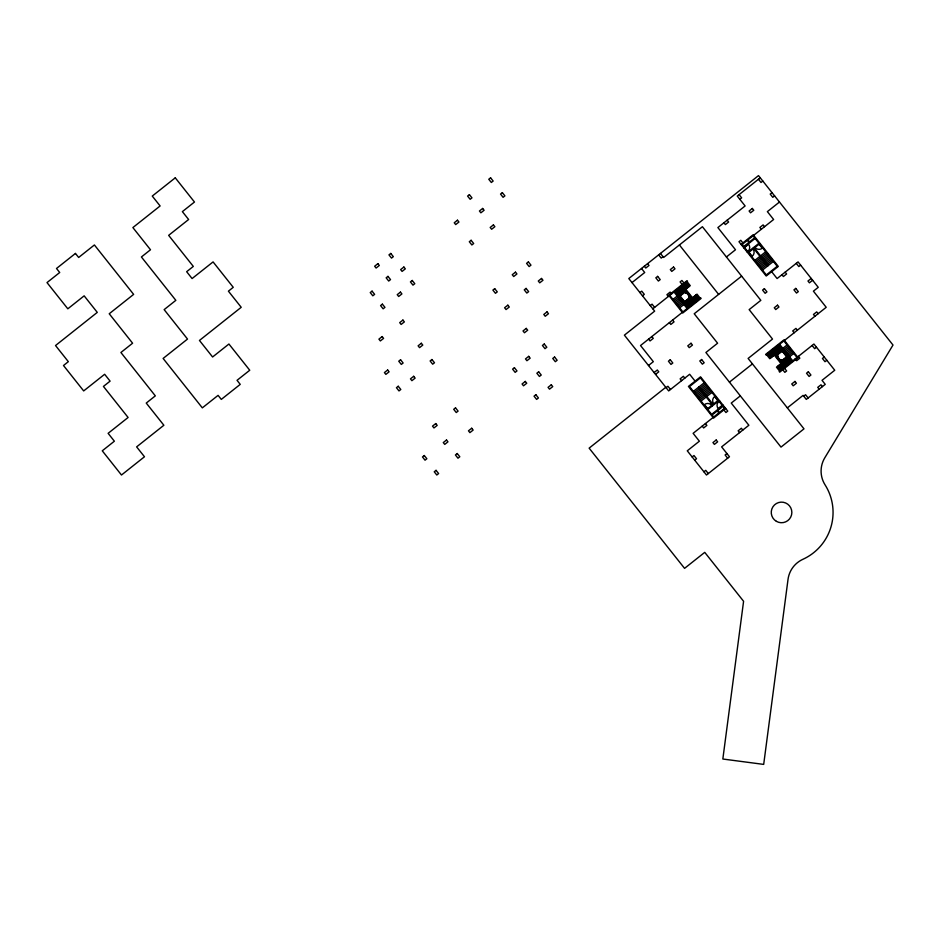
<?xml version="1.0" encoding="UTF-8"?>
<svg xmlns="http://www.w3.org/2000/svg" width="940" height="940" viewBox="0 0 940 940"><rect width="100%" height="100%" fill="white"/><g stroke="black" fill="none" stroke-linecap="round" stroke-linejoin="round"><path stroke-width="1.41" d="M760.26 177.825L737.266 196.072L745.115 205.954L717.878 227.574L735.491 249.758L726.42 256.972M663.017 256.655L661.196 258.101L658.635 254.869M631.997 282.588L644.711 272.506L641.503 268.476M739.827 199.304L741.648 197.858L739.087 194.639M762.822 181.044L761.012 182.489L758.451 179.258M639.928 292.575L641.738 291.142L644.3 294.361L642.49 295.806M772.034 192.641L770.212 194.087L772.774 197.318L774.595 195.873M779.471 202.03L767.369 211.629L773.62 219.502L753.645 235.353M650.257 305.582L652.066 304.149L654.628 307.368M652.818 308.813L687.516 281.272L687.034 280.672L668.669 295.242L682.769 312.997L701.123 298.426L700.641 297.816L682.886 311.904L669.762 295.36M741.061 244.353L753.163 234.742L778.308 266.42L766.206 276.019L738.981 241.733L740.802 240.288L743.364 243.519M672.958 299.402L690.266 285.666L687.07 281.624M741.543 244.964L747.288 240.393L748.898 242.414L743.752 246.492L742.154 244.482M673.921 300.612L678.163 297.252M685.272 291.623L679.773 295.994L684.555 302.01L690.054 297.639M685.436 291.494L690.218 297.522M686.036 292.763L685.037 291.811M674.885 301.822L679.115 298.462M743.951 247.984L748.581 244.306A5.146 5.146 0 0 1 747.758 251.544L747.147 252.014M675.848 303.032L680.078 299.672M676.8 304.243L681.042 300.882M677.764 305.453L682.005 302.093M689.114 296.652L689.819 297.827M678.727 306.663L682.957 303.303M679.691 307.873L696.998 294.138L700.194 298.168M682.287 312.386L640.528 345.532L653.335 361.665L648.494 365.507M754.797 260.415L759.943 256.326M760.554 255.856L765.689 251.767M755.76 261.625L760.907 257.536M761.506 257.067L766.652 252.978M756.724 262.836L761.87 258.747M762.469 258.277L767.616 254.188M741.625 276.137L694.225 313.76L717.596 343.206L705.905 352.5L780.999 447.099L803.994 428.852L748.111 358.446L772.516 339.07L749.145 309.624L760.836 300.342L702.403 226.716L663.652 257.466L660.456 253.436M757.687 264.046L762.822 259.957M763.433 259.487L768.579 255.398M758.639 265.256L763.785 261.167M764.396 260.697L769.531 256.608M759.602 266.466L764.749 262.377M765.348 261.908L770.495 257.818M760.566 267.677L765.712 263.588M766.312 263.118L771.458 259.029M761.529 268.887L766.664 264.798M767.275 264.328L772.422 260.239M762.481 270.097L773.373 261.449M654.099 372.569L657.33 370.007L658.764 371.829L655.544 374.39M800.633 265.139L798.824 266.572L796.262 263.353M665.79 387.292L589.133 448.145L684.567 568.359L704.741 552.356L743.587 601.283L722.837 759.027L763.691 764.396L788.025 579.393A25.756 25.756 0 0 1 802.889 559.3A51.512 51.512 0 0 0 825.085 484.887A25.756 25.756 0 0 1 824.803 457.78L893 345.039L758.498 175.604L628.801 278.557L654.651 311.14L624.395 335.157L668.669 390.923L689.655 374.273L695.095 381.135M666.107 387.703L667.929 386.258L670.49 389.489M811.197 278.452L807.977 281.013L809.411 282.822L812.642 280.261M693.368 391.381L704.26 382.733M694.331 392.591L699.466 388.514M700.077 388.032L705.223 383.943M695.283 393.801L700.429 389.724M701.04 389.242L706.175 385.153M696.246 395.012L701.393 390.934M701.992 390.453L707.139 386.363M697.21 396.222L702.356 392.145M702.956 391.663L708.102 387.574M698.173 397.432L703.308 393.355M703.919 392.873L709.066 388.784M699.125 398.642L704.272 394.565M704.883 394.083L710.017 389.994M700.089 399.853L705.235 395.775M705.834 395.294L710.981 391.204M701.052 401.063L706.198 396.986M706.798 396.504L711.944 392.415M729.44 382.145L752.435 363.897M784.465 340.445L826.213 307.298L813.406 291.165L818.246 287.323L798.072 261.908L777.098 278.557L771.646 271.695M787.062 344.957L769.754 358.704L766.547 354.662M776.534 355.32L781.305 361.336M776.687 355.191L782.186 350.82L786.968 356.848L781.469 361.207M783.784 349.539L788.014 346.167M719.593 400.816L718.994 401.298A5.146 5.146 0 0 0 718.16 408.536L722.801 404.846M784.747 350.749L788.977 347.377M785.699 351.96L789.941 348.587M786.663 353.17L790.904 349.798M787.626 354.38L791.856 351.008M788.59 355.59L792.82 352.218M713.096 417.478L693.121 433.328L699.372 441.201L687.269 450.812L706.481 475.017L729.475 456.758L721.626 446.876L748.863 425.256L731.25 403.072L740.332 395.869M725.198 407.878L719.452 412.437L717.855 410.416L722.989 406.339L724.599 408.36M793.783 353.44L776.475 367.176L779.683 371.206M725.68 408.477L713.577 418.089L688.433 386.422L700.535 376.811L727.76 411.097L725.95 412.543L723.389 409.311M816.496 347.248L814.675 348.681L812.113 345.462M692.145 456.957L693.967 455.524L696.528 458.744L694.719 460.189M824.251 357.024L822.441 358.469L825.003 361.7L826.824 360.255M703.919 471.786L705.74 470.341L708.302 473.572M726.914 453.527L725.104 454.972L727.666 458.203M787.344 407.866L803.089 395.364L806.297 399.406L825.238 384.366L822.042 380.324L834.744 370.243L813.934 344.017L779.236 371.559L779.718 372.17L798.072 357.588L783.984 339.845L765.618 354.415L766.1 355.014L783.854 340.926L796.979 357.47M803.735 396.175L805.545 394.73L808.106 397.961M764.537 226.704L763.104 224.895L759.873 227.457L761.318 229.266M785.159 272.154L786.604 273.975L783.373 276.536L781.939 274.715M818.141 313.713L816.707 311.892L813.476 314.454L814.921 316.275M758.568 243.613L762.246 248.254A5.146 5.146 0 0 1 755.008 247.42L754.526 246.821M768.239 265.538L754.303 247.984L759.45 243.907L777.216 266.29L766.323 274.938L748.557 252.543L753.704 248.466L767.627 266.008M752.517 248.418L752.987 249.03A5.146 5.146 0 0 1 752.164 256.267L748.475 251.626M727.161 220.207L728.606 222.028L725.375 224.589L723.929 222.768M797.367 330.198L795.933 328.389L792.702 330.951L794.147 332.76M798.401 356.342L799.834 358.163L796.615 360.725L795.17 358.916M822.418 386.61L820.973 384.789L817.741 387.351L819.187 389.172M779.624 344.287L792.749 360.831M778.532 345.156L781.727 349.187M788.46 357.658L791.656 361.7M777.439 346.014L780.647 350.056M787.368 358.528L790.575 362.558M776.346 346.884L779.554 350.914M786.275 359.386L789.482 363.428M775.265 347.753L778.461 351.783M785.194 360.255L788.39 364.285M774.172 348.611L777.38 352.653M784.101 361.125L787.297 365.155M773.08 349.48L776.287 353.511M783.008 361.982L786.216 366.024M776.922 355.003L777.78 356.389M781.704 361.019L780.553 359.867M777.709 356.46L776.205 354.909L777.545 356.589L778.109 356.131L777.227 355.026L782.162 351.113L786.674 356.812L781.751 360.725L780.87 359.62L780.294 360.055L781.634 361.736L780.459 359.938M771.999 350.338L775.195 354.38M775.747 354.921L781.516 362.182M781.916 362.852L785.123 366.882M774.266 355.109L780.999 363.58M770.906 351.207L774.102 355.238M780.834 363.71L786.651 370.936L784.841 372.369L782.28 369.138M769.813 352.077L773.021 356.107M779.742 364.579L782.95 368.609M768.732 352.935L771.928 356.977M778.649 365.448L781.857 369.479M767.639 353.804L770.835 357.835M777.568 366.306L780.764 370.337M679.409 244.964L718.63 294.385M685.977 282.493L689.184 286.524M695.905 294.995L699.102 299.038M684.884 283.351L688.092 287.393M694.813 295.865L698.02 299.895M684.473 283.692L681.911 280.461L680.09 281.906L685.906 289.12M683.803 284.221L686.999 288.251M693.732 296.723L696.928 300.765M692.639 297.592L695.835 301.623M685.754 289.25L692.475 297.721M681.618 285.948L684.825 289.99M691.546 298.462L694.754 302.492M685.225 290.648L690.994 297.909M686.282 292.904L685.119 291.095L686.447 292.775L685.871 293.221L685.002 292.105L680.067 296.018L684.59 301.716L689.514 297.804L688.644 296.699L689.196 296.241L690.536 297.921L689.043 296.37M680.536 286.817L683.732 290.848M690.454 299.32L693.661 303.362M679.444 287.675L682.64 291.717M689.373 300.189L692.568 304.219M678.351 288.545L681.559 292.575M688.28 301.047L691.488 305.089M677.258 289.414L680.466 293.445M687.187 301.916L690.395 305.947M676.177 290.272L679.373 294.302M686.106 302.786L689.302 306.816M675.084 291.142L678.292 295.172M685.013 303.644L688.209 307.674M673.992 291.999L687.128 308.543M647.554 263.67L649 265.48L645.768 268.041L644.335 266.232M671.571 293.926L670.138 292.105L666.907 294.666L668.352 296.488M672.605 320.07L674.039 321.891L670.819 324.453L669.374 322.632M742.812 430.062L741.366 428.252L738.147 430.814L739.58 432.623M718.266 401.215L714.588 396.574A5.146 5.146 0 0 0 713.754 403.812L714.236 404.412M699.113 386.822L713.049 404.365L718.184 400.287L700.418 377.892L689.525 386.54L707.291 408.935L712.438 404.846L698.514 387.304M712.215 406.01L711.733 405.41A5.146 5.146 0 0 0 704.495 404.576L708.184 409.217M651.82 336.567L653.265 338.377L650.034 340.938L648.6 339.129M684.814 378.115L683.368 376.305L680.137 378.867L681.582 380.677M705.435 423.564L706.868 425.385L703.649 427.947L702.204 426.126M75.447 253.436L56.506 268.476L59.714 272.506L47 282.588L67.821 308.813L84.154 295.841L97.278 312.386L55.53 345.532L68.338 361.665L63.497 365.507L83.672 390.923L104.646 374.273L110.098 381.135L103.435 386.422L128.099 417.478L108.123 433.328L114.375 441.201L102.272 450.812L121.483 475.017L144.478 456.758L136.629 446.876L163.866 425.256L146.252 403.072L155.323 395.869L120.908 352.5L132.599 343.206L109.228 313.76L133.633 294.385L94.4 244.964L78.654 257.466L75.447 253.436M175.263 177.825L152.268 196.072L160.117 205.954L132.881 227.574L150.494 249.758L141.411 256.972L175.839 300.342L164.147 309.624L187.518 339.07L163.113 358.446L202.335 407.866L218.092 395.364L221.3 399.406L240.241 384.366L237.033 380.324L249.746 370.243L228.925 344.017L212.593 356.988L199.456 340.445L241.216 307.298L228.408 291.165L233.249 287.323L213.075 261.908L192.089 278.557L186.649 271.695L193.311 266.42L168.648 235.353L188.623 219.502L182.372 211.629L194.474 202.03L175.263 177.825M377.88 263.67L374.649 266.232L376.094 268.041L379.314 265.48L377.88 263.67M390.77 253.436L388.96 254.869L391.522 258.101L393.331 256.655L390.77 253.436M469.401 194.639L467.591 196.072L470.153 199.304L471.962 197.858L469.401 194.639M490.586 177.825L488.765 179.258L491.326 182.489L493.147 181.044L490.586 177.825M457.474 220.207L454.255 222.768L455.689 224.589L458.92 222.028L457.474 220.207M387.962 276.372L386.152 277.817L388.714 281.048L390.523 279.603L387.962 276.372M372.064 291.142L370.243 292.575L372.804 295.806L374.625 294.361L372.064 291.142M403.871 267.042L400.64 269.604L402.085 271.413L405.316 268.852L403.871 267.042M482.666 208.445L479.435 211.007L480.88 212.816L484.1 210.255L482.666 208.445M502.348 192.641L500.538 194.087L503.1 197.318L504.909 195.873L502.348 192.641M382.392 304.149L380.571 305.582L383.132 308.813L384.954 307.368L382.392 304.149M412.225 280.461L410.416 281.906L412.977 285.125L414.787 283.692L412.225 280.461M400.452 292.105L397.232 294.666L398.666 296.488L401.897 293.926L400.452 292.105M471.116 240.288L469.307 241.733L471.868 244.964L473.678 243.519L471.116 240.288M493.418 224.895L490.187 227.457L491.632 229.266L494.863 226.704L493.418 224.895M382.145 336.567L378.914 339.129L380.359 340.938L383.59 338.377L382.145 336.567M402.919 320.07L399.7 322.632L401.133 324.453L404.365 321.891L402.919 320.07M387.644 370.007L384.425 372.569L385.858 374.39L389.089 371.829L387.644 370.007M400.558 359.762L398.748 361.207L401.31 364.426L403.119 362.993L400.558 359.762M421.332 343.264L418.112 345.826L419.546 347.647L422.777 345.086L421.332 343.264M494.71 288.651L492.889 290.084L495.451 293.315L497.272 291.87L494.71 288.651M515.484 272.154L512.253 274.715L513.698 276.536L516.918 273.975L515.484 272.154M528.398 261.908L526.576 263.353L529.138 266.572L530.959 265.139L528.398 261.908M398.243 386.258L396.433 387.703L398.995 390.923L400.804 389.489L398.243 386.258M431.93 359.515L430.12 360.96L432.682 364.191L434.491 362.746L431.93 359.515M413.682 376.305L410.463 378.867L411.896 380.677L415.128 378.115L413.682 376.305M526.083 288.404L524.262 289.849L526.823 293.068L528.644 291.635L526.083 288.404M507.835 305.183L504.604 307.744L506.049 309.565L509.28 307.004L507.835 305.183M541.522 278.452L538.291 281.013L539.736 282.822L542.968 280.261L541.522 278.452M526.247 328.389L523.016 330.951L524.461 332.76L527.692 330.198L526.247 328.389M547.021 311.892L543.802 314.454L545.235 316.275L548.466 313.713L547.021 311.892M435.749 423.564L432.518 426.126L433.963 427.947L437.194 425.385L435.749 423.564M455.524 407.878L453.703 409.311L456.264 412.543L458.086 411.097L455.524 407.878M514.415 367.704L512.594 369.138L515.155 372.369L516.976 370.936L514.415 367.704M528.715 356.342L525.484 358.916L526.929 360.725L530.16 358.163L528.715 356.342M544.248 344.017L542.439 345.462L545 348.681L546.81 347.248L544.248 344.017M424.293 455.524L422.471 456.957L425.033 460.189L426.854 458.744L424.293 455.524M446.512 440.014L443.281 442.576L444.726 444.397L447.945 441.835L446.512 440.014M554.577 357.024L552.755 358.469L555.329 361.7L557.138 360.255L554.577 357.024M525.296 381.417L522.076 383.978L523.51 385.799L526.741 383.238L525.296 381.417M657.648 276.372L655.826 277.817L658.388 281.048L660.209 279.603L657.648 276.372M538.667 371.794L536.857 373.227L539.419 376.458L541.24 375.013L538.667 371.794M673.545 267.042L670.326 269.604L671.759 271.413L674.991 268.852L673.545 267.042M471.692 428.252L468.461 430.814L469.906 432.623L473.137 430.062L471.692 428.252M752.341 208.445L749.11 211.007L750.555 212.816L753.786 210.255L752.341 208.445M436.054 470.341L434.245 471.786L436.806 475.017L438.616 473.572L436.054 470.341M457.24 453.527L455.418 454.972L457.98 458.203L459.801 456.758L457.24 453.527M535.87 394.73L534.049 396.175L536.611 399.406L538.432 397.961L535.87 394.73M551.298 384.789L548.067 387.351L549.512 389.172L552.732 386.61L551.298 384.789M753.046 235.834L747.899 239.912L749.497 241.933L754.644 237.855L753.046 235.834M685.707 290.272L678.28 296.159L684.05 303.42L691.476 297.534L685.707 290.272M685.683 290.648L686.799 292.387L685.683 290.648M755.125 238.454L744.233 247.103L748.076 251.944L758.968 243.296L755.125 238.454M680.654 297.698L680.172 298.074L682.605 301.153L683.098 300.765L680.654 297.698M689.819 295.865L690.935 297.604L689.819 295.865M670.243 359.762L668.422 361.207L670.984 364.426L672.805 362.993L670.243 359.762M691.018 343.264L687.786 345.826L689.232 347.647L692.451 345.086L691.018 343.264M764.385 288.651L762.575 290.084L765.136 293.315L766.946 291.87L764.385 288.651M701.616 359.515L699.795 360.96L702.356 364.191L704.178 362.746L701.616 359.515M795.757 288.404L793.948 289.849L796.509 293.068L798.318 291.635L795.757 288.404M777.521 305.183L774.29 307.744L775.723 309.565L778.955 307.004L777.521 305.183M782.691 349.41L775.277 355.308L781.034 362.57L788.46 356.671L782.691 349.41M775.806 355.226L776.922 356.965L775.806 355.226M718.665 400.887L707.773 409.535L711.615 414.376L722.508 405.728L718.665 400.887M784.136 351.678L783.655 352.065L786.087 355.144L786.58 354.756L784.136 351.678M779.953 360.443L781.07 362.182L779.953 360.443M717.243 410.897L712.097 414.987L713.707 416.996L718.841 412.919L717.243 410.897M716.186 440.014L712.955 442.576L714.4 444.397L717.631 441.835L716.186 440.014M794.982 381.417L791.75 383.978L793.195 385.799L796.415 383.238L794.982 381.417M808.353 371.794L806.532 373.227L809.105 376.458L810.914 375.013L808.353 371.794M776.405 521.347A10.305 10.305 0 0 0 791.856 512.418A10.305 10.305 0 0 0 776.405 503.499A10.305 10.305 0 0 0 776.405 521.347"/></g></svg>
